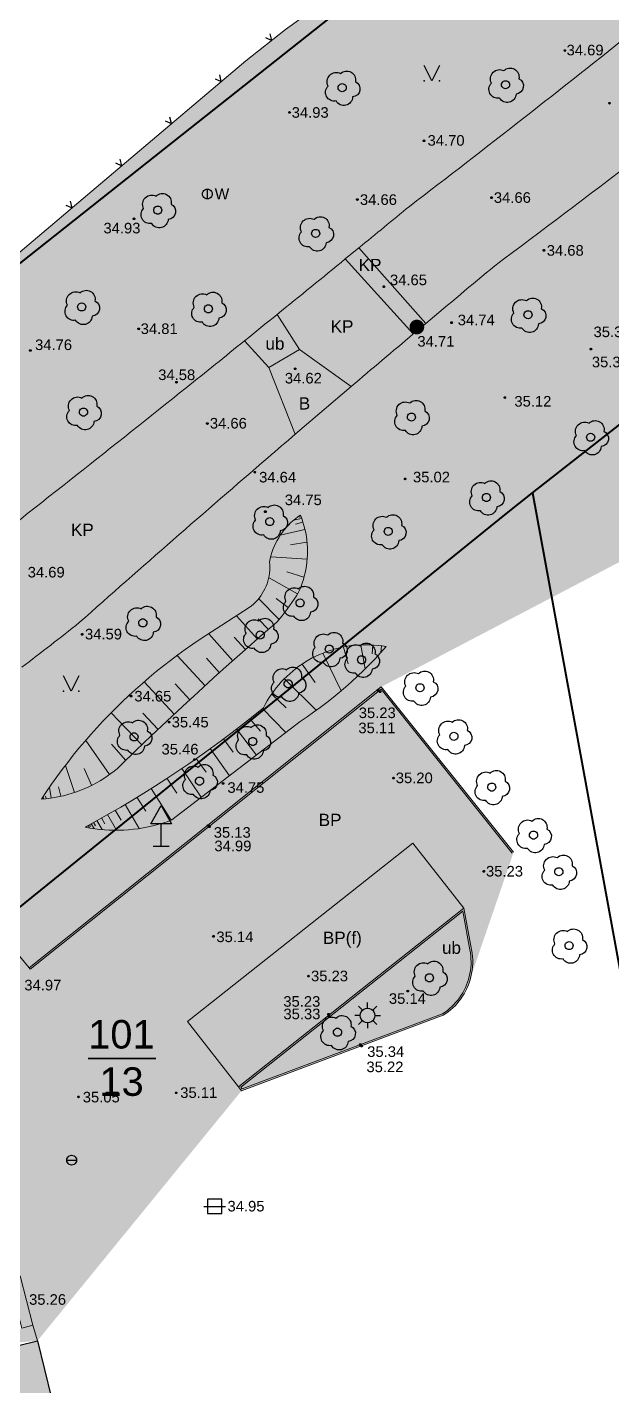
# Model space of a CAD drawing. Header units: metres. Extents: x 363857 to 365179, y 5807840 to 5809004.
# Drawn here: x 364662.7 to 364698.6, y 5808044.3 to 5808127.7 of the extents above; entities that cross this region are included whole.
import ezdxf

# ---------------------------------------------------------------- set-up
doc = ezdxf.new("R2010")
doc.units = ezdxf.units.M
doc.header["$LTSCALE"] = 0.5
doc.linetypes.add('LF11.26', pattern=[0])
doc.layers.get('0').update_dxf_attribs({"color": 1, "linetype": 'CONTINUOUS'})
for name, color, linetype in [('Flurstücksgrenze', 5, 'CONTINUOUS'), ('Stk.Abwasserentsorgung', 1, 'CONTINUOUS'), ('Stk.Befestigungsarten', 1, 'CONTINUOUS'), ('Stk.Beleuchtung', 1, 'CONTINUOUS'), ('Stk.Bordsteine', 1, 'CONTINUOUS'), ('Stk.Bäume', 1, 'CONTINUOUS'), ('Stk.Böschungen', 1, 'CONTINUOUS'), ('Stk.Einfriedungen', 1, 'CONTINUOUS'), ('Stk.Gebäude', 202, 'CONTINUOUS'), ('Stk.Geländehöhen', 1, 'CONTINUOUS'), ('Stk.Grünflächen', 1, 'CONTINUOUS'), ('Stk.Topografie allgemein', 1, 'CONTINUOUS'), ('Stk.Ver- und Entsorgungsanlagen allgemein', 1, 'CONTINUOUS'), ('Stk.Verkehrsleiteinrichtungen', 1, 'CONTINUOUS'), ('Stk.Wasserversorgung', 1, 'CONTINUOUS')]:
    doc.layers.add(name, color=color, linetype=linetype)
doc.styles.add('Arial', font='Arial.ttf')
doc.styles.add('TA  11.0401.0000', font='Arial.ttf')

# ---------------------------------------------------------------- blocks, each defined once
blk = doc.blocks.new('S11..378')
at = {"color": 0, "lineweight": -2}
blk.add_lwpolyline([(-0.025, 0.05), (0, 0), (0.025, 0.05)], dxfattribs=at)
blk = doc.blocks.new('S11..146', base_point=(0, 0.25))
at = {"color": 0, "lineweight": -2}
blk.add_lwpolyline([(0.05, 0.35), (0, 0.25), (-0.05, 0.35)], dxfattribs=at)
for p in [(-0.05, 0.25), (0.05, 0.25)]:
    blk.add_point(p, dxfattribs=at)
blk = doc.blocks.new('Schieber_ Medium unbekannt')
at = {"color": 0, "lineweight": -2}
blk.add_lwpolyline([(0.0346, -0.02, -0.5773503), (-0.0346, -0.02, -0.5773503), (0, 0.04, -0.5773503)], format="xyb", close=True, dxfattribs=at)
blk.add_lwpolyline([(-0.04, 0), (0.04, 0)], dxfattribs=at)
blk = doc.blocks.new('S11..52')
at = {"lineweight": -2}
blk.add_hatch(color=0, dxfattribs=at).paths.add_polyline_path([(0.4, 0), (0.39, -0.089), (0.3604, -0.1736), (0.3127, -0.2494), (0.2494, -0.3127), (0.1736, -0.3604), (0.089, -0.39), (0, -0.4), (-0.089, -0.39), (-0.1736, -0.3604), (-0.2494, -0.3127), (-0.3127, -0.2494), (-0.3604, -0.1736), (-0.39, -0.089), (-0.4, 0), (-0.39, 0.089), (-0.3604, 0.1736), (-0.3127, 0.2494), (-0.2494, 0.3127), (-0.1736, 0.3604), (-0.089, 0.39), (0, 0.4), (0.089, 0.39), (0.1736, 0.3604), (0.2494, 0.3127), (0.3127, 0.2494), (0.3604, 0.1736), (0.39, 0.089)], flags=0)
blk = doc.blocks.new('S11..60')
at = {"color": 0, "lineweight": -2}
for points in [[(0.165, 0.075, -0.7675055), (0.13, -0.115, -0.7475991), (-0.075, -0.165, -0.7388858), (-0.175, 0.02, -0.7315501), (-0.02, 0.175, -0.7388858)], [(0.0433, -0.025, -0.5773503), (-0.0433, -0.025, -0.5773503), (0, 0.05, -0.5773503)]]:
    blk.add_lwpolyline(points, format="xyb", close=True, dxfattribs=at)
blk = doc.blocks.new('S11..35')
at = {"color": 0, "lineweight": -2}
blk.add_lwpolyline([(-0.375, 0), (0, 0), (0.375, 0)], dxfattribs=at)
blk.add_lwpolyline([(0.25, 0.25), (-0.25, 0.25), (-0.25, -0.25), (0.25, -0.25)], close=True, dxfattribs=at)
blk = doc.blocks.new('S11..124')
at = {"color": 0, "lineweight": -2}
for points in [[(-0.1, 0), (-0.175, 0)], [(-0.075, 0.075), (-0.125, 0.125)], [(0, 0.1), (0, 0.175)], [(0.075, 0.075), (0.125, 0.125)], [(0.1, 0), (0.175, 0)], [(-0.075, -0.075), (-0.125, -0.125)], [(0, -0.1), (0, -0.175)], [(0.075, -0.075), (0.125, -0.125)]]:
    blk.add_lwpolyline(points, dxfattribs=at)
blk.add_lwpolyline([(0.0866, -0.05, -0.5773503), (-0.0866, -0.05, -0.5773503), (0, 0.1, -0.5773503)], format="xyb", close=True, dxfattribs=at)
blk = doc.blocks.new('S11..12', base_point=(0, -0.15))
at = {"color": 0, "lineweight": -2}
for points in [[(0, -0.15), (0, 0.125), (-0.125, 0.125), (0, 0.35), (0.125, 0.125), (0, 0.125)], [(0.1, -0.15), (0, -0.15), (-0.1, -0.15)]]:
    blk.add_lwpolyline(points, dxfattribs=at)
blk = doc.blocks.new('Geländehöhe')
at = {"color": 0, "lineweight": -2}
for points in [[(0.0087, -0.005, -0.5773503), (-0.0087, -0.005, -0.5773503), (0, 0.01, -0.5773503)], [(0.0043, -0.0025, -0.5773503), (-0.0043, -0.0025, -0.5773503), (0, 0.005, -0.5773503)]]:
    blk.add_lwpolyline(points, format="xyb", close=True, dxfattribs=at)
blk = doc.blocks.new('Wasserschieber')
at = {"color": 0, "lineweight": -2}
blk.add_lwpolyline([(0.0346, -0.02, -0.5773503), (-0.0346, -0.02, -0.5773503), (0, 0.04, -0.5773503)], format="xyb", close=True, dxfattribs=at)
blk.add_lwpolyline([(0, -0.04), (0, 0.04)], dxfattribs=at)
at = {"color": 0, "lineweight": -2, "insert": (0.0605, -0.0445), "char_height": 0.09, "attachment_point": 7, "line_spacing_factor": 0.84, "style": 'Arial'}
blk.add_mtext('W', dxfattribs=at)

msp = doc.modelspace()

# ---------------------------------------------------------------- hatches: boundary and pattern name
at = {"layer": 'Stk.Befestigungsarten', "lineweight": 18, "true_color": 0xfcddb3}
h = msp.add_hatch(color=41, dxfattribs=at)
h.paths.add_polyline_path([(364687.146, 5808109.4956), (364683.0333, 5808114.1343, 0.0007598), (364686.133, 5808116.679, 0.0054945), (364700.07, 5808127.574, 0.004233), (364710.642, 5808136.175, -0.0233689), (364714.92, 5808140.542, -0.0284043), (364720.639, 5808145.283, -0.0141231), (364724.898, 5808148.457, -0.0273872), (364733.634, 5808153.903, 0.0328605), (364738.413, 5808157.337), (364741.9342, 5808153.0301, 0.0003491), (364734.666, 5808147.161, 0.0006779), (364720.578, 5808135.737, -0.0041538), (364708.486, 5808126.107, -0.0057845), (364691.384, 5808113.034, 0.0013436)], flags=0)
h.paths.add_polyline_path([(364703.144, 5808126.636), (364701.49, 5808125.436), (364702.889, 5808123.801), (364704.45, 5808124.972)], flags=0)
for points in [[(364687.146, 5808109.4956, 0.0002451), (364686.375, 5808108.8478), (364682.1968, 5808113.4504, 0.0002047), (364683.0333, 5808114.1343)], [(364682.1968, 5808113.4504), (364686.375, 5808108.8478, 0.0012143), (364682.5643, 5808105.6266), (364679.39, 5808107.899), (364678.0105, 5808110.0442, 0.0010225)], [(364677.444, 5808101.248, 0.0037437), (364665.861, 5808091.125, -0.0082364), (364662.33, 5808088.383, -0.0145966), (364655.858, 5808083.815, -0.0603607), (364654.1509, 5808082.4408), (364649.9385, 5808087.263), (364658.891, 5808094.844, 0.0032672), (364672.419, 5808105.539, 0.0008741), (364676.0145, 5808108.4303), (364677.5, 5808106.789), (364679.1183, 5808102.6862, 0.0005371)]]:
    msp.add_hatch(color=41, dxfattribs=at).paths.add_polyline_path(points, flags=0)
at = {"layer": 'Stk.Befestigungsarten', "lineweight": 18, "true_color": 0xdcbe9c}
for points in [[(364678.0105, 5808110.0442), (364679.39, 5808107.899), (364677.5, 5808106.789), (364676.0145, 5808108.4303, 0.0004863)], [(364689.8119, 5808069.3879, -0.1925184), (364688.1731, 5808067.099), (364675.8572, 5808062.4883), (364675.7773, 5808062.5982), (364689.4147, 5808073.3954), (364689.8508, 5808071.0214, -0.1090308)]]:
    msp.add_hatch(color=31, dxfattribs=at).paths.add_polyline_path(points, flags=0)
at = {"layer": 'Stk.Befestigungsarten', "lineweight": 18, "true_color": 0xcccccc}
for points in [[(364679.39, 5808107.899), (364682.5643, 5808105.6266, 0.0011024), (364679.1183, 5808102.6862), (364677.5, 5808106.789)], [(364662.237, 5808051.002), (364663.015, 5808047.979), (364662.327, 5808047.784), (364661.548, 5808050.841), (364662.1399, 5808050.9783)]]:
    msp.add_hatch(color=254, dxfattribs=at).paths.add_polyline_path(points, flags=0)
at = {"layer": 'Stk.Befestigungsarten', "lineweight": 18, "true_color": 0xcdcfbc}
for points in [[(364689.483, 5808073.577), (364686.355, 5808077.582), (364672.501, 5808066.616), (364662.841, 5808069.841), (364684.3904, 5808087.0345), (364692.4549, 5808076.9565), (364692.533, 5808077.019), (364689.909, 5808069.364, 0.1089918), (364689.949, 5808071.04)], [(364662.211, 5808070.627), (364662.7784, 5808069.9189), (364662.841, 5808069.841), (364661.058, 5808068.423), (364660.9936, 5808068.4995), (364659.917, 5808069.777), (364647.807, 5808079.725), (364649.567, 5808081.066)], [(364689.483, 5808073.577), (364675.64, 5808062.617), (364672.501, 5808066.616), (364686.355, 5808077.582)], [(364659.973, 5808067.614), (364661.058, 5808068.423), (364662.841, 5808069.841), (364672.501, 5808066.616), (364675.64, 5808062.617), (364675.821, 5808062.368), (364663.298, 5808047.025), (364663.015, 5808047.979), (364662.237, 5808051.002), (364661.264, 5808054.996), (364659.862, 5808054.645), (364650.985, 5808052.449), (364651.215, 5808051.478), (364648.481, 5808050.809), (364648.22, 5808051.941), (364644.3785, 5808048.9346), (364644.1291, 5808048.8729), (364641.173, 5808052.6383)], [(364662.327, 5808047.784), (364663.015, 5808047.979), (364663.298, 5808047.025), (364649.8495, 5808045.6945), (364644.4985, 5808048.4023), (364644.1291, 5808048.8729), (364644.3785, 5808048.9346), (364644.5968, 5808048.9887), (364658.735, 5808052.491), (364660.036, 5808047.271)]]:
    msp.add_hatch(color=9, dxfattribs=at).paths.add_polyline_path(points, flags=0)
at = {"layer": 'Stk.Bordsteine', "lineweight": 18, "true_color": 0xe5e5e5}
for points in [[(364684.406, 5808087.175), (364684.3904, 5808087.0345), (364662.841, 5808069.841), (364662.7784, 5808069.9189)], [(364684.3904, 5808087.0345), (364684.406, 5808087.175), (364692.533, 5808077.019), (364692.4549, 5808076.9565)], [(364675.7773, 5808062.5982), (364675.64, 5808062.617), (364689.483, 5808073.577), (364689.949, 5808071.04), (364689.8508, 5808071.0214), (364689.4147, 5808073.3954)], [(364675.7773, 5808062.5982), (364675.8572, 5808062.4883), (364688.1731, 5808067.099, 0.1925184), (364689.8119, 5808069.3879, 0.1090308), (364689.8508, 5808071.0214), (364689.949, 5808071.04, -0.1089918), (364689.909, 5808069.364, -0.1932277), (364688.218, 5808067.009), (364675.821, 5808062.368), (364675.64, 5808062.617)]]:
    msp.add_hatch(color=254, dxfattribs=at).paths.add_polyline_path(points, flags=0)
at = {"layer": 'Stk.Gebäude', "lineweight": 18, "true_color": 0xffffff}
msp.add_hatch(color=7, dxfattribs=at).paths.add_polyline_path([(364614.514, 5808017.373), (364611.655, 5808029.041), (364631.736, 5808045.255), (364658.37, 5808051.823), (364659.772, 5808046.166), (364663.298, 5808047.025), (364664.164, 5808043.497), (364660.648, 5808042.643), (364663.879, 5808029.58)], flags=0)
at = {"layer": 'Stk.Gebäude', "lineweight": 18, "true_color": 0xcccccc}
msp.add_hatch(color=254, dxfattribs=at).paths.add_polyline_path([(364614.514, 5808017.373), (364611.655, 5808029.041), (364631.736, 5808045.255), (364658.37, 5808051.823), (364659.772, 5808046.166), (364663.298, 5808047.025), (364664.164, 5808043.497), (364660.648, 5808042.643), (364663.879, 5808029.58)], flags=0)
at = {"layer": 'Stk.Grünflächen', "lineweight": 18, "true_color": 0xe0ffd9}
for points in [[(364682.1968, 5808113.4504, -0.0010225), (364678.0105, 5808110.0442, -0.0004863), (364676.0145, 5808108.4303, -0.0008741), (364672.419, 5808105.539, -0.0032672), (364658.891, 5808094.844), (364649.9385, 5808087.263), (364649.3953, 5808086.8031), (364646.019, 5808083.944), (364633.808, 5808095.424), (364639.339, 5808094.471), (364644.026, 5808098.528), (364676.096, 5808125.62), (364678.528, 5808127.545), (364707.0349, 5808148.1691, 0.1105278), (364712.757, 5808145.186, 0.0661121), (364716.615, 5808144.688), (364714.92, 5808140.542, 0.0233689), (364710.642, 5808136.175, -0.004233), (364700.07, 5808127.574, -0.0054945), (364686.133, 5808116.679, -0.0007598), (364683.0333, 5808114.1343, -0.0002047)], [(364691.384, 5808113.034, 0.0057845), (364708.486, 5808126.107, 0.0041538), (364720.578, 5808135.737), (364728.955, 5808140.571), (364731.455, 5808129.964), (364735.838, 5808114.13), (364684.406, 5808087.175), (364684.707, 5808089.644), (364679.439, 5808097.72), (364682.5643, 5808105.6266, -0.0012143), (364686.375, 5808108.8478, -0.0002451), (364687.146, 5808109.4956, -0.0013436)], [(364677.444, 5808101.248, -0.0005371), (364679.1183, 5808102.6862, -0.0011024), (364682.5643, 5808105.6266), (364679.439, 5808097.72), (364684.707, 5808089.644), (364684.406, 5808087.175), (364662.7784, 5808069.9189), (364662.211, 5808070.627), (364649.567, 5808081.066, 0.0949306), (364652.9164, 5808081.7971, 0.0159785), (364653.444, 5808082.043, 0.0222715), (364654.1509, 5808082.4408, 0.0603607), (364655.858, 5808083.815, 0.0145966), (364662.33, 5808088.383, 0.0082364), (364665.861, 5808091.125, -0.0037437)]]:
    msp.add_hatch(color=254, dxfattribs=at).paths.add_polyline_path(points, flags=0)

# ---------------------------------------------------------------- linework, layer by layer
at = {"layer": 'Flurstücksgrenze', "color": 7, "linetype": 'Continuous', "lineweight": 40}
msp.add_line((364693.697, 5808099.099), (364723.952, 5808122.77), dxfattribs=at)
at = {"layer": 'Flurstücksgrenze', "color": 7, "linetype": 'Continuous', "lineweight": 35}
msp.add_line((364666.4082, 5808064.363), (364670.5558, 5808064.363), dxfattribs=at)
at = {"layer": 'Flurstücksgrenze', "color": 7, "linetype": 'Continuous', "lineweight": 40}
for points in [[(364749.422, 5808182.229), (364672.155, 5808121.079), (364631.169, 5808088.601), (364594.408, 5808058.752), (364551.849, 5808024.208), (364546.292, 5808036.157), (364535.804, 5808035.578), (364536.005, 5808033.297), (364536.226, 5808030.777), (364537.535, 5808015.867), (364538.088, 5808009.562), (364533.062, 5807996.915), (364515.592, 5807991.657), (364497.124, 5807988.278), (364477.474, 5807988.032), (364452.528, 5807989.749), (364414.27, 5807996.344), (364414.3913, 5808000)], [(364749.422, 5808182.229), (364672.155, 5808121.079), (364631.169, 5808088.601), (364594.408, 5808058.752), (364551.849, 5808024.208), (364546.292, 5808036.157), (364535.804, 5808035.578), (364536.005, 5808033.297), (364536.226, 5808030.777), (364537.535, 5808015.867), (364538.088, 5808009.562), (364534.288, 5808000)]]:
    msp.add_lwpolyline(points, dxfattribs=at)
msp.add_lwpolyline([(364581.112, 5808008.355), (364613.581, 5808034.508), (364651.922, 5808065.332), (364692.09, 5808097.828), (364693.697, 5808099.099), (364705.494, 5808034.715), (364582.364, 5808004.307), (364581.112, 5808008.355)], close=True, dxfattribs=at)
at = {"layer": 'Stk.Bordsteine', "color": 7, "linetype": 'Continuous', "lineweight": 18}
for p, q in [((364662.7784, 5808069.9189, 34.828), (364684.406, 5808087.175, 34.971)), ((364662.841, 5808069.841, 34.95), (364684.3904, 5808087.0345, 34.973)), ((364684.3904, 5808087.0345, 34.973), (364692.4549, 5808076.9565, 35.228)), ((364684.406, 5808087.175, 34.971), (364692.533, 5808077.019, 35.228)), ((364689.483, 5808073.577, 35.28), (364675.64, 5808062.617, 35.131)), ((364689.483, 5808073.577, 35.28), (364689.949, 5808071.04, 35.282)), ((364662.841, 5808069.841, 34.95), (364662.7784, 5808069.9189, 34.828)), ((364675.821, 5808062.368, 35.153), (364688.218, 5808067.009, 35.279)), ((364675.64, 5808062.617, 35.131), (364675.821, 5808062.368, 35.153)), ((364663.015, 5808047.979, 35.137), (364663.298, 5808047.025))]:
    msp.add_line(p, q, dxfattribs=at)
msp.add_polyline3d([(364689.8119, 5808069.3879, 35.282), (364689.7647, 5808069.2139, 35.2818), (364689.7094, 5808069.0424, 35.2816), (364689.6459, 5808068.8737, 35.2814), (364689.5745, 5808068.7082, 35.2812), (364689.4953, 5808068.5463, 35.2811), (364689.4085, 5808068.3884, 35.2809), (364689.3142, 5808068.2347, 35.2807), (364689.2128, 5808068.0857, 35.2805), (364689.1044, 5808067.9417, 35.2803), (364688.9893, 5808067.803, 35.2801), (364688.8678, 5808067.6699, 35.2799), (364688.74, 5808067.5428, 35.2798), (364688.6064, 5808067.4218, 35.2796), (364688.4671, 5808067.3074, 35.2794), (364688.3226, 5808067.1997, 35.2792), (364688.1731, 5808067.099, 35.279), (364675.8572, 5808062.4883, 35.153), (364675.7773, 5808062.5982, 35.131), (364689.4147, 5808073.3954, 35.28), (364689.8508, 5808071.0214, 35.282), (364689.8816, 5808070.841, 35.282), (364689.9037, 5808070.6594, 35.282), (364689.917, 5808070.4769, 35.282), (364689.9215, 5808070.294, 35.282), (364689.9171, 5808070.1111, 35.282), (364689.9039, 5808069.9286, 35.282), (364689.882, 5808069.747, 35.282), (364689.8513, 5808069.5666, 35.282), (364689.8119, 5808069.3879, 35.282)], close=True, dxfattribs=at)
for centre, start, end in [((364686.1303, 5808070.2927, 35.282), 346.192387, 11.073264), ((364686.1303, 5808070.2926, 35.281), 302.447201, 346.192606)]:
    msp.add_arc(centre, 3.8911, start, end, dxfattribs=at)
at = {"layer": 'Stk.Böschungen', "color": 7, "linetype": 'Continuous', "lineweight": 9}
for p, q in [((364679.5094, 5808097.5153, 34.857), (364679.0256, 5808097.4039, 34.808)), ((364679.5906, 5808097.2792, 34.881), (364679.1349, 5808097.1743, 34.831)), ((364679.4717, 5808097.6249, 34.846), (364679.3593, 5808097.599, 34.834)), ((364679.7148, 5808096.828, 34.926), (364678.205, 5808096.4804, 34.751)), ((364679.8414, 5808096.059, 35), (364678.8313, 5808095.9028, 34.87)), ((364679.8596, 5808095.0262, 35.099), (364677.6234, 5808095.1669, 34.732)), ((364679.2716, 5808092.8822, 35.311), (364677.4913, 5808093.8893, 34.768)), ((364679.6598, 5808093.9185, 35.206), (364678.6035, 5808094.2377, 34.973)), ((364678.1284, 5808091.3165, 35.344), (364676.8768, 5808092.6053, 34.806)), ((364678.6825, 5808092.0453, 35.334), (364677.9535, 5808092.5952, 35.066)), ((364676.7955, 5808090.1005, 35.364), (364675.5096, 5808091.5388, 34.776)), ((364677.4772, 5808090.6977, 35.354), (364676.8464, 5808091.3473, 35.079)), ((364675.2916, 5808088.7831, 35.386), (364673.8124, 5808090.4376, 34.709)), ((364676.0699, 5808089.4649, 35.375), (364675.3803, 5808090.2362, 35.059)), ((364682.0832, 5808089.6183, 35.382), (364682.3732, 5808088.5964, 35.115)), ((364683.1522, 5808089.7442, 35.36), (364683.4138, 5808088.2901, 34.979)), ((364683.8946, 5808089.7363, 35.35), (364683.8494, 5808089.2072, 35.218)), ((364684.4234, 5808089.688, 35.343), (364684.3894, 5808089.2897, 35.248)), ((364673.5856, 5808087.236, 35.412), (364671.8711, 5808089.0921, 34.689)), ((364674.4676, 5808088.0398, 35.399), (364673.6723, 5808088.9295, 35.043)), ((364680.8148, 5808089.2449, 35.416), (364681.9345, 5808086.9283, 34.832)), ((364679.5486, 5808088.5759, 35.452), (364680.3515, 5808087.4388, 35.134)), ((364671.6891, 5808085.4885, 35.421), (364669.8515, 5808087.4778, 34.69)), ((364672.6518, 5808086.3849, 35.426), (364671.7592, 5808087.3512, 35.058)), ((364678.4558, 5808087.6714, 35.489), (364680.4171, 5808085.7402, 34.801)), ((364677.6811, 5808086.7254, 35.52), (364678.5667, 5808085.8941, 35.151)), ((364669.7091, 5808083.6105, 35.375), (364667.8252, 5808085.587, 34.691)), ((364670.7066, 5808084.5566, 35.398), (364669.758, 5808085.5519, 35.044)), ((364677.121, 5808085.841, 35.544), (364678.5416, 5808084.3664, 34.775)), ((364675.5231, 5808084.5942, 35.505), (364676.7406, 5808082.9867, 34.761)), ((364676.3249, 5808085.2088, 35.525), (364676.9896, 5808084.4478, 35.146)), ((364667.7106, 5808081.7914, 35.266), (364666.2553, 5808083.878, 34.765)), ((364668.7261, 5808082.6625, 35.352), (364667.8425, 5808083.6654, 35.038)), ((364674.7222, 5808083.9802, 35.486), (364675.3113, 5808083.1617, 35.12)), ((364673.0447, 5808082.7772, 35.447), (364673.6528, 5808081.9322, 35.094)), ((364673.8924, 5808083.3816, 35.467), (364675.0878, 5808081.7206, 34.748)), ((364665.5688, 5808080.6919, 35.085), (364665.0154, 5808082.3511, 34.857)), ((364666.6202, 5808081.132, 35.153), (364666.1548, 5808082.1699, 34.979)), ((364672.1626, 5808082.1703, 35.419), (364673.354, 5808080.3924, 34.734)), ((364671.2381, 5808081.5586, 35.381), (364671.8552, 5808080.6378, 35.054)), ((364663.663, 5808080.2964, 34.982), (364663.6382, 5808080.4337, 34.967)), ((364663.8179, 5808080.3094, 34.99), (364663.7904, 5808080.4617, 34.973)), ((364664.1425, 5808080.3514, 35.007), (364664.0261, 5808080.9947, 34.935)), ((364664.7225, 5808080.46, 35.039), (364664.5841, 5808081.0308, 34.97)), ((364669.4035, 5808080.4004, 35.266), (364669.9453, 5808079.5363, 35.046)), ((364670.2734, 5808080.9331, 35.332), (364671.4945, 5808078.9856, 34.724)), ((364668.0741, 5808079.602, 35.165), (364668.4244, 5808078.9983, 35.075)), ((364668.6763, 5808079.9551, 35.21), (364669.5319, 5808078.4806, 34.92)), ((364666.3181, 5808078.6102, 35.034), (364666.3381, 5808078.5756, 35.03)), ((364666.4052, 5808078.6594, 35.04), (364666.4853, 5808078.5212, 35.025)), ((364666.4922, 5808078.7086, 35.047), (364666.5524, 5808078.6049, 35.035)), ((364666.5965, 5808078.7675, 35.054), (364666.7648, 5808078.4775, 35.023)), ((364666.7425, 5808078.8499, 35.065), (364666.8603, 5808078.647, 35.044)), ((364666.9468, 5808078.9653, 35.08), (364667.2668, 5808078.4139, 35.02)), ((364667.2244, 5808079.1221, 35.101), (364667.4367, 5808078.7562, 35.059)), ((364667.5927, 5808079.3302, 35.129), (364668.1476, 5808078.3739, 35.009))]:
    msp.add_line(p, q, dxfattribs=at)
at = {"layer": 'Stk.Böschungen', "color": 7, "linetype": 'Continuous', "lineweight": 18}
for points in [[(364663.536, 5808080.286, 34.975), (364663.844, 5808080.747, 34.9492), (364664.1593, 5808081.203, 34.9234), (364664.4819, 5808081.6538, 34.8975), (364664.8117, 5808082.0995, 34.8717), (364665.1485, 5808082.5397, 34.8459), (364665.4924, 5808082.9746, 34.8201), (364665.8433, 5808083.4038, 34.7943), (364666.2009, 5808083.8274, 34.7685), (364666.5653, 5808084.2452, 34.7426), (364666.9364, 5808084.6571, 34.7168), (364667.314, 5808085.063, 34.691), (364667.7017, 5808085.4665, 34.6908), (364668.0959, 5808085.8637, 34.6906), (364668.4964, 5808086.2544, 34.6904), (364668.9032, 5808086.6386, 34.6901), (364669.3162, 5808087.0161, 34.6899), (364669.7352, 5808087.387, 34.6897), (364670.1602, 5808087.751, 34.6895), (364670.591, 5808088.1081, 34.6893), (364671.0275, 5808088.4581, 34.6891), (364671.4697, 5808088.8011, 34.6889), (364671.9173, 5808089.1368, 34.6886), (364672.3703, 5808089.4653, 34.6884), (364672.8286, 5808089.7864, 34.6882), (364673.292, 5808090.1, 34.688), (364676.296, 5808092.049, 34.807), (364676.4302, 5808092.1505, 34.8069), (364676.5586, 5808092.2593, 34.8068), (364676.6806, 5808092.3752, 34.8066), (364676.796, 5808092.4976, 34.8065), (364676.9043, 5808092.6264, 34.8064), (364677.0053, 5808092.761, 34.8062), (364677.0987, 5808092.901, 34.8061), (364677.184, 5808093.046, 34.806), (364677.2613, 5808093.196, 34.7988), (364677.3301, 5808093.35, 34.7916), (364677.3901, 5808093.5077, 34.7845), (364677.4412, 5808093.6685, 34.7773), (364677.4832, 5808093.8319, 34.7701), (364677.516, 5808093.9974, 34.7629), (364677.5395, 5808094.1645, 34.7557), (364677.5535, 5808094.3326, 34.7485), (364677.5581, 5808094.5012, 34.7414), (364677.5533, 5808094.6699, 34.7342), (364677.539, 5808094.838, 34.727), (364677.5801, 5808095.0351, 34.7297), (364677.6302, 5808095.2302, 34.7324), (364677.689, 5808095.4227, 34.7351), (364677.7565, 5808095.6124, 34.7378), (364677.8326, 5808095.7989, 34.7405), (364677.917, 5808095.9817, 34.7432), (364678.0097, 5808096.1605, 34.7459), (364678.1104, 5808096.3348, 34.7486), (364678.2189, 5808096.5045, 34.7513), (364678.335, 5808096.669, 34.754), (364678.4522, 5808096.8204, 34.7642), (364678.5759, 5808096.9666, 34.7745), (364678.7057, 5808097.1073, 34.7848), (364678.8415, 5808097.2423, 34.795), (364678.983, 5808097.3713, 34.8052), (364679.1299, 5808097.4941, 34.8155), (364679.282, 5808097.6104, 34.8258), (364679.439, 5808097.72, 34.836)], [(364679.439, 5808097.72, 34.836), (364679.521, 5808097.5085, 34.8577), (364679.5948, 5808097.294, 34.8794), (364679.6602, 5808097.0769, 34.9011), (364679.7173, 5808096.8573, 34.9229), (364679.7658, 5808096.6358, 34.9446), (364679.8058, 5808096.4125, 34.9663), (364679.8372, 5808096.1879, 34.988), (364679.8599, 5808095.9622, 35.0097), (364679.8739, 5808095.7358, 35.0314), (364679.8792, 5808095.509, 35.0531), (364679.8757, 5808095.2822, 35.0749), (364679.8635, 5808095.0557, 35.0966), (364679.8426, 5808094.8299, 35.1183), (364679.813, 5808094.605, 35.14), (364679.7766, 5808094.3908, 35.1604), (364679.7322, 5808094.1781, 35.1809), (364679.6801, 5808093.9672, 35.2013), (364679.6203, 5808093.7584, 35.2218), (364679.5527, 5808093.5519, 35.2422), (364679.4776, 5808093.348, 35.2627), (364679.3951, 5808093.1471, 35.2831), (364679.3051, 5808092.9493, 35.3036), (364679.208, 5808092.755, 35.324), (364678.9173, 5808092.3455, 35.3295), (364678.6184, 5808091.942, 35.335), (364678.3116, 5808091.5444, 35.3405), (364677.997, 5808091.153, 35.346)], [(364677.997, 5808091.153, 35.346), (364677.0169, 5808090.3058, 35.3605), (364676.0424, 5808089.4521, 35.375), (364675.0735, 5808088.5921, 35.3895), (364674.1103, 5808087.7257, 35.404), (364673.1528, 5808086.853, 35.4185), (364672.201, 5808085.974, 35.433), (364671.2402, 5808085.0748, 35.4108), (364670.2854, 5808084.1692, 35.3885), (364669.3366, 5808083.2573, 35.3662), (364668.394, 5808082.339, 35.344), (364668.1984, 5808082.1679, 35.3209), (364667.9973, 5808082.0032, 35.2978), (364667.7911, 5808081.8451, 35.2747), (364667.5798, 5808081.6938, 35.2516), (364667.3637, 5808081.5494, 35.2284), (364667.143, 5808081.4121, 35.2053), (364666.918, 5808081.282, 35.1822), (364666.6889, 5808081.1592, 35.1591), (364666.456, 5808081.044, 35.136), (364666.2048, 5808080.93, 35.1214), (364665.9498, 5808080.8247, 35.1067), (364665.6913, 5808080.7282, 35.0921), (364665.4297, 5808080.6407, 35.0775), (364665.1652, 5808080.5623, 35.0628), (364664.8982, 5808080.4929, 35.0482), (364664.6289, 5808080.4328, 35.0335), (364664.3577, 5808080.382, 35.0189), (364664.085, 5808080.3406, 35.0043), (364663.811, 5808080.3086, 34.9896), (364663.536, 5808080.286, 34.975)], [(364666.231, 5808078.561, 35.027), (364666.9607, 5808078.9619, 35.0811), (364667.6856, 5808079.3713, 35.1353), (364668.4056, 5808079.7893, 35.1894), (364669.1206, 5808080.2157, 35.2436), (364669.8306, 5808080.6505, 35.2977), (364670.5354, 5808081.0936, 35.3519), (364671.235, 5808081.545, 35.406), (364671.9165, 5808081.9961, 35.4214), (364672.5928, 5808082.455, 35.4369), (364673.2637, 5808082.9218, 35.4523), (364673.9292, 5808083.3962, 35.4678), (364674.5892, 5808083.8783, 35.4832), (364675.2435, 5808084.368, 35.4987), (364675.8922, 5808084.8652, 35.5141), (364676.535, 5808085.3699, 35.5296), (364677.172, 5808085.882, 35.545), (364677.2841, 5808086.0967, 35.5388), (364677.4036, 5808086.3073, 35.5327), (364677.5302, 5808086.5138, 35.5265), (364677.6639, 5808086.7157, 35.5203), (364677.8045, 5808086.9129, 35.5141), (364677.9518, 5808087.1051, 35.508), (364678.1057, 5808087.2922, 35.5018), (364678.2659, 5808087.4738, 35.4956), (364678.4323, 5808087.6498, 35.4894), (364678.6047, 5808087.8199, 35.4833), (364678.7828, 5808087.9839, 35.4771), (364678.9665, 5808088.1418, 35.4709), (364679.1555, 5808088.2932, 35.4648), (364679.3497, 5808088.438, 35.4586), (364679.5487, 5808088.5759, 35.4524), (364679.7524, 5808088.707, 35.4462), (364679.9604, 5808088.8309, 35.4401), (364680.1727, 5808088.9476, 35.4339), (364680.3888, 5808089.0569, 35.4277), (364680.6085, 5808089.1587, 35.4216), (364680.8317, 5808089.2528, 35.4154), (364681.058, 5808089.3391, 35.4092), (364681.2871, 5808089.4176, 35.403), (364681.5188, 5808089.4882, 35.3969), (364681.7527, 5808089.5507, 35.3907), (364681.9887, 5808089.6051, 35.3845), (364682.2265, 5808089.6513, 35.3783), (364682.4656, 5808089.6893, 35.3722), (364682.706, 5808089.719, 35.366), (364682.9562, 5808089.741, 35.3626), (364683.207, 5808089.7541, 35.3592), (364683.4581, 5808089.7582, 35.3559), (364683.7092, 5808089.7533, 35.3525), (364683.9599, 5808089.7394, 35.3491), (364684.21, 5808089.7165, 35.3458), (364684.4592, 5808089.6847, 35.3424), (364684.707, 5808089.644, 35.339)], [(364684.707, 5808089.644, 35.339), (364684.3691, 5808089.267, 35.2418), (364684.024, 5808088.8966, 35.1446), (364683.6719, 5808088.5329, 35.0474), (364683.3128, 5808088.176, 34.9502), (364682.947, 5808087.826, 34.853), (364682.5806, 5808087.4886, 34.8451), (364682.2079, 5808087.1582, 34.8372), (364681.829, 5808086.8348, 34.8293), (364681.4441, 5808086.5187, 34.8214), (364681.0533, 5808086.2099, 34.8136), (364680.6568, 5808085.9085, 34.8057), (364680.2546, 5808085.6147, 34.7978), (364679.847, 5808085.3285, 34.7899), (364679.434, 5808085.05, 34.782), (364671.535, 5808078.999, 34.72), (364671.2513, 5808078.8951, 34.7491), (364670.9644, 5808078.8003, 34.7782), (364670.6747, 5808078.7147, 34.8073), (364670.3824, 5808078.6384, 34.8364), (364670.0878, 5808078.5715, 34.8655), (364669.7912, 5808078.5139, 34.8946), (364669.4929, 5808078.4659, 34.9237), (364669.1932, 5808078.4273, 34.9528), (364668.8925, 5808078.3984, 34.9819), (364668.591, 5808078.379, 35.011), (364668.2945, 5808078.3693, 35.013), (364667.9979, 5808078.369, 35.015), (364667.7014, 5808078.3779, 35.017), (364667.4053, 5808078.3961, 35.019), (364667.1099, 5808078.4235, 35.021), (364666.8156, 5808078.4601, 35.023), (364666.5225, 5808078.506, 35.025), (364666.231, 5808078.561, 35.027)]]:
    msp.add_polyline3d(points, dxfattribs=at)
at = {"layer": 'Stk.Einfriedungen', "color": 7, "linetype": 'LF11.26', "lineweight": 18}
for p, q in [((364678.528, 5808127.545, 34.983), (364707.0349, 5808148.1691, 34.766)), ((364676.096, 5808125.62), (364678.528, 5808127.545, 34.983)), ((364644.026, 5808098.528, 35.003), (364676.096, 5808125.62))]:
    msp.add_line(p, q, dxfattribs=at)
at = {"layer": 'Stk.Gebäude', "color": 7, "linetype": 'Continuous', "lineweight": 25}
msp.add_lwpolyline([(364614.514, 5808017.373), (364611.655, 5808029.041), (364631.736, 5808045.255), (364658.37, 5808051.823), (364659.772, 5808046.166), (364663.298, 5808047.025), (364664.164, 5808043.497), (364660.648, 5808042.643), (364663.879, 5808029.58), (364614.514, 5808017.373)], close=True, dxfattribs=at)
at = {"layer": 'Stk.Topografie allgemein', "color": 7, "linetype": 'Continuous', "lineweight": 9}
for p, q in [((364679.39, 5808107.899, 34.646), (364678.0105, 5808110.0442, 34.549)), ((364677.5, 5808106.789, 34.632), (364676.0145, 5808108.4303, 34.541))]:
    msp.add_line(p, q, dxfattribs=at)
at = {"layer": 'Stk.Topografie allgemein', "color": 7, "linetype": 'Continuous', "lineweight": 18}
msp.add_line((364662.7784, 5808069.9189, 34.828), (364662.211, 5808070.627, 35.026), dxfattribs=at)
at = {"layer": 'Stk.Topografie allgemein', "color": 7, "linetype": 'Continuous', "lineweight": 9}
for points in [[(364687.146, 5808109.4956, 34.682), (364686.375, 5808108.8478, 34.682), (364682.1968, 5808113.4504, 34.565), (364683.0333, 5808114.1343, 34.569), (364687.146, 5808109.4956, 34.682)], [(364679.39, 5808107.899, 34.646), (364682.5643, 5808105.6266, 34.68), (364679.1183, 5808102.6862, 34.679), (364677.5, 5808106.789, 34.632), (364679.39, 5808107.899, 34.646)]]:
    msp.add_polyline3d(points, close=True, dxfattribs=at)
at = {"layer": 'Stk.Topografie allgemein', "color": 7, "linetype": 'Continuous', "lineweight": 18}
msp.add_polyline3d([(364675.64, 5808062.617, 35.131), (364672.501, 5808066.616, 35.165), (364686.355, 5808077.582, 35.321), (364689.483, 5808073.577, 35.28)], dxfattribs=at)
at = {"layer": 'Stk.Topografie allgemein', "color": 7, "linetype": 'Continuous', "lineweight": 9}
msp.add_polyline3d([(364662.237, 5808051.002, 35.078), (364663.015, 5808047.979, 35.137), (364662.327, 5808047.784, 35.166), (364661.548, 5808050.841, 35.086), (364662.1399, 5808050.9783, 35.078)], dxfattribs=at)
for centre, radius, start, end in [((364197.3949, 5808756.2396, 34.618), 804.924, 307.3862617, 308.6454997), ((364134.9506, 5808858.6788, 34.692), 930.3786, 306.73194, 308.05763), ((363847.2882, 5809135.316, 34.575), 1319.5764, 309.2972316, 309.4713646), ((363847.2789, 5809135.3085, 34.557), 1319.5764, 309.0164975, 309.2508335), ((365347.6554, 5807322.6997, 34.683), 1027.2879, 129.7052901, 130.0132151), ((363847.3309, 5809135.3506, 34.545), 1319.5764, 308.9021393, 309.0135913), ((365347.6477, 5807322.6933, 34.681), 1027.2879, 130.0688214, 130.3471194), ((363847.2893, 5809135.3171, 34.534), 1319.5764, 308.7041294, 308.9044604), ((363847.2976, 5809135.3237, 34.52), 1319.5764, 307.9548893, 308.7036693), ((365347.6584, 5807322.7025, 34.678), 1027.2879, 130.6005598, 130.7236638), ((365347.6486, 5807322.6941, 34.617), 1027.2879, 130.7229457, 131.5809307), ((364580.8734, 5808196.923, 34.549), 135.706, 306.887342, 308.77495)]:
    msp.add_arc(centre, radius, start, end, dxfattribs=at)

# ---------------------------------------------------------------- block references
at = {"layer": 'Stk.Abwasserentsorgung', "color": 7, "xscale": 1.79, "yscale": 1.79}
msp.add_blockref('S11..35', (364674.176, 5808055.275, 34.954), dxfattribs=at)
at = {"layer": 'Stk.Beleuchtung', "color": 7, "xscale": 4.5, "yscale": 4.5}
msp.add_blockref('S11..124', (364683.565, 5808066.995, 35.174), dxfattribs=at)
at = {"layer": 'Stk.Bäume', "color": 7, "xscale": 4.95, "yscale": 4.95}
for p in [(364682.006, 5808123.969), (364692.039, 5808124.149), (364670.678, 5808116.448), (364680.377, 5808115.02, 34.686), (364666.008, 5808110.505), (364673.789, 5808110.388), (364693.419, 5808110.028), (364666.119, 5808104.046), (364686.256, 5808103.744), (364697.265, 5808102.502, 35.315), (364690.862, 5808098.804, 35.279), (364677.556, 5808097.322, 34.768), (364684.834, 5808096.722), (364679.418, 5808092.33, 35.271), (364669.761, 5808091.104, 34.738), (364676.975, 5808090.361, 35.408), (364681.216, 5808089.497, 35.356), (364683.2, 5808088.835, 35.129), (364678.689, 5808087.364, 35.684), (364686.785, 5808087.121, 35.165), (364669.223, 5808084.104, 35.476), (364676.514, 5808083.82, 35.056), (364688.869, 5808084.137, 35.244), (364673.246, 5808081.386, 35.182), (364691.192, 5808081.017, 35.25), (364693.759, 5808078.07, 35.365), (364695.309, 5808075.822, 35.453), (364695.939, 5808071.287, 35.68), (364687.361, 5808069.308, 35.199), (364681.722, 5808065.967, 35.154)]:
    msp.add_blockref('S11..60', p, dxfattribs=at)
at = {"layer": 'Stk.Einfriedungen', "color": 7, "xscale": 7.5, "yscale": 7.5}
for p, rotation in [((364677.6785, 5808126.8726), 38.363), ((364674.5822, 5808124.3412), 40.18999999999999), ((364671.5266, 5808121.7598), 40.18999999999999), ((364668.471, 5808119.1785), 40.18999999999999), ((364665.4153, 5808116.5972), 40.18999999999999)]:
    msp.add_blockref('S11..378', p, dxfattribs=dict(at, rotation=rotation))
at = {"layer": 'Stk.Geländehöhen', "color": 7, "xscale": 5, "yscale": 5}
for p in [(364695.677, 5808126.25, 34.691), (364698.427, 5808123.013, 34.655), (364678.773, 5808122.451, 34.927), (364687.032, 5808120.707, 34.697), (364682.937, 5808117.097, 34.66), (364691.179, 5808117.214, 34.66), (364669.222, 5808115.917, 34.934), (364694.397, 5808113.98, 34.683), (364684.566, 5808111.748, 34.646), (364686.539, 5808109.473, 34.708), (364688.726, 5808109.538, 34.743), (364669.51, 5808109.157, 34.806), (364662.857, 5808107.831, 34.76), (364697.284, 5808107.919, 35.298), (364679.123, 5808106.711, 34.624), (364671.825, 5808105.878, 34.578), (364692.002, 5808104.938, 35.123), (364673.726, 5808103.345, 34.655), (364676.644, 5808100.354, 34.636), (364685.868, 5808099.944, 35.023), (364677.287, 5808097.932, 34.748), (364666.036, 5808090.398, 34.587), (364684.205, 5808086.969, 35.226), (364684.338, 5808086.876, 35.111), (364669.037, 5808086.609, 34.65), (364671.375, 5808085.008, 35.454), (364672.938, 5808082.707, 35.459), (364674.691, 5808081.246, 34.746), (364685.157, 5808081.574, 35.2), (364673.771, 5808078.669, 35.129), (364673.857, 5808078.58, 34.992), (364690.702, 5808075.845, 35.228), (364674.101, 5808071.853, 35.137), (364679.939, 5808069.411, 35.227), (364686.032, 5808068.494, 35.138), (364681.173, 5808067.066, 35.228), (364681.204, 5808066.928, 35.331), (364683.119, 5808065.203, 35.338), (364683.195, 5808065.12, 35.223), (364665.814, 5808061.994, 35.051), (364671.807, 5808062.246, 35.106)]:
    msp.add_blockref('Geländehöhe', p, dxfattribs=at)
at = {"layer": 'Stk.Grünflächen', "color": 7, "xscale": 9.53, "yscale": 9.53}
for p in [(364687.5095, 5808124.3876), (364665.3611, 5808086.9011)]:
    msp.add_blockref('S11..146', p, dxfattribs=at)
at = {"layer": 'Stk.Topografie allgemein', "color": 7, "xscale": 1.13, "yscale": 1.13}
msp.add_blockref('S11..52', (364686.593, 5808109.272, 34.691), dxfattribs=at)
at = {"layer": 'Stk.Ver- und Entsorgungsanlagen allgemein', "color": 7, "xscale": 7.5, "yscale": 7.5}
msp.add_blockref('Schieber_ Medium unbekannt', (364665.393, 5808058.11, 34.968), dxfattribs=at)
at = {"layer": 'Stk.Verkehrsleiteinrichtungen', "color": 7, "xscale": 5, "yscale": 5}
msp.add_blockref('S11..12', (364670.889, 5808077.381, 34.836), dxfattribs=at)
at = {"layer": 'Stk.Wasserversorgung', "color": 7, "xscale": 7.5, "yscale": 7.5}
msp.add_blockref('Wasserschieber', (364673.725, 5808117.443), dxfattribs=at)

# ---------------------------------------------------------------- texts
at = {"layer": 'Flurstücksgrenze', "color": 7, "lineweight": 35, "char_height": 1.75, "attachment_point": 7, "line_spacing_factor": 0.84, "style": 'TA  11.0401.0000'}
for s, insert in [('101', (364666.4082, 5808064.9405)), ('13', (364667.0995, 5808062.0355))]:
    msp.add_mtext(s, dxfattribs=dict(at, insert=insert))
at = {"layer": 'Stk.Befestigungsarten', "color": 7, "lineweight": 18, "char_height": 0.75, "attachment_point": 7, "line_spacing_factor": 0.84, "style": 'TA  11.0401.0000'}
for s, insert in [('KP', (364683.0211, 5808112.7086)), ('KP', (364681.3, 5808108.9347)), ('ub', (364677.296, 5808107.867)), ('B', (364679.3439, 5808104.2058)), ('KP', (364665.3512, 5808096.4449)), ('BP', (364680.5655, 5808078.6316)), ('BP(f)', (364680.8239, 5808071.1639)), ('ub', (364688.138, 5808070.7684))]:
    msp.add_mtext(s, dxfattribs=dict(at, insert=insert))
at = {"layer": 'Stk.Geländehöhen', "color": 7, "lineweight": 18, "char_height": 0.65, "attachment_point": 7, "line_spacing_factor": 0.84, "style": 'TA  11.0401.0000'}
for s, insert in [('34.69', (364695.7871, 5808125.9456, 34.691)), ('34.93', (364678.9049, 5808122.1124, 34.927)), ('34.70', (364687.2487, 5808120.3968, 34.697)), ('34.66', (364683.0963, 5808116.7611, 34.66)), ('34.66', (364691.3231, 5808116.8877, 34.66)), ('34.93', (364667.3448, 5808115.0116, 34.934)), ('34.68', (364694.569, 5808113.6418, 34.683)), ('34.65', (364684.9416, 5808111.8317, 34.646)), ('34.81', (364669.6319, 5808108.8333, 34.806)), ('34.74', (364689.1032, 5808109.3716, 34.743)), ('34.71', (364686.6235, 5808108.0579, 34.708)), ('35.37', (364697.4444, 5808108.6414, 35.366)), ('34.76', (364663.1442, 5808107.8484, 34.76)), ('35.30', (364697.3404, 5808106.7913, 35.298)), ('34.58', (364670.709, 5808106.0041, 34.578)), ('34.62', (364678.4844, 5808105.7954, 34.624)), ('35.12', (364692.5822, 5808104.3772, 35.123)), ('34.66', (364673.8794, 5808103.0287, 34.655)), ('34.64', (364676.9038, 5808099.7169, 34.636)), ('35.02', (364686.3546, 5808099.7239, 35.023)), ('34.75', (364678.4824, 5808098.3244, 34.748)), ('34.69', (364662.693, 5808093.8822, 34.687)), ('34.59', (364666.211, 5808090.0791, 34.587)), ('34.65', (364669.2425, 5808086.2679, 34.65)), ('35.45', (364671.5361, 5808084.6745, 35.454)), ('35.23', (364683.0237, 5808085.2479, 35.226)), ('35.11', (364683.0006, 5808084.318, 35.111)), ('35.46', (364670.9125, 5808083.0136, 35.459)), ('35.20', (364685.2971, 5808081.2511, 35.2)), ('34.75', (364674.9582, 5808080.658, 34.746)), ('35.13', (364674.1185, 5808077.9013, 35.129)), ('34.99', (364674.1579, 5808077.0742, 34.992)), ('35.23', (364690.8384, 5808075.5197, 35.228)), ('35.14', (364674.2809, 5808071.4889, 35.137)), ('35.23', (364680.092, 5808069.0883, 35.227)), ('34.97', (364662.4849, 5808068.5253, 34.967)), ('35.23', (364678.3912, 5808067.5224, 35.228)), ('35.14', (364684.8754, 5808067.6994, 35.138)), ('35.33', (364678.3986, 5808066.7564, 35.331)), ('35.34', (364683.5444, 5808064.4428, 35.338)), ('35.22', (364683.4967, 5808063.5049, 35.223)), ('35.05', (364666.0741, 5808061.6479, 35.051)), ('35.11', (364672.061, 5808061.9228, 35.106)), ('34.95', (364674.9627, 5808054.951, 34.954)), ('35.26', (364662.7767, 5808049.2193, 35.257))]:
    msp.add_mtext(s, dxfattribs=dict(at, insert=insert))

doc.saveas('drawing.dxf')
